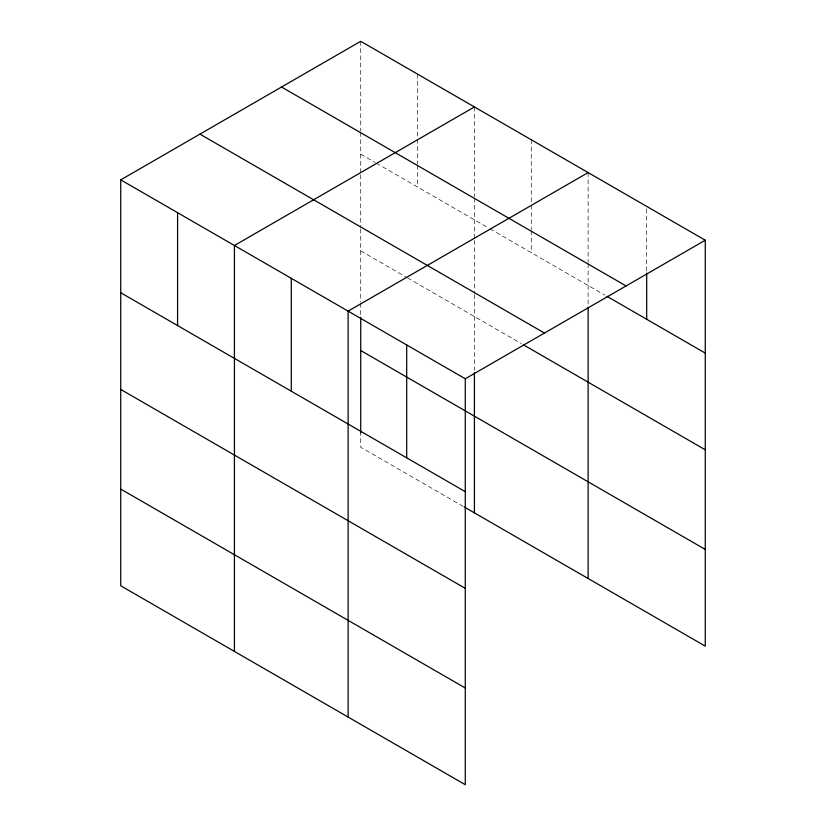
<?xml version="1.0" encoding="UTF-8"?>
<svg xmlns="http://www.w3.org/2000/svg" width="826" height="826" viewBox="0 0 826 826"><rect width="100%" height="100%" fill="white"/><g stroke="black" fill="none" stroke-linecap="round" stroke-linejoin="round"><path stroke-width="0.62" stroke-dasharray="4.13 3.1" d="M360.725 154.183L375.21 162.557M376.326 163.197L488.909 228.193M490.024 228.843L604.694 295.047M360.725 250.887L406.423 277.278M407.538 277.918L521.237 343.564M463.272 506.431L360.725 447.227L360.725 433.041M646.696 208.968L646.696 271.826M588.122 172.582L588.122 262.379M588.122 263.67L588.122 306.105M531.273 139.77L531.273 203.908M531.273 205.189L531.273 229.566M531.273 230.846L531.273 252.653M474.423 106.946L474.423 196.743M474.423 198.023L474.423 239.168M474.423 240.459L474.423 293.323M474.423 294.614L474.423 370.182M417.574 74.123L417.574 163.92M417.574 165.2L417.574 187.006M360.725 41.3L360.725 131.097M360.725 132.377L360.725 173.532M360.725 174.813L360.725 227.677M360.725 228.967L360.725 301.986M360.725 303.256L360.725 316.038"/><path stroke-width="1.24" d="M465.275 588.37L465.275 378.773L120.73 179.861L120.73 585.779L465.275 784.7L465.275 588.37L120.73 389.449M464.388 507.071L705.27 646.138L705.27 240.221L360.725 41.3L120.73 179.861M474.423 106.946L234.429 245.498L234.429 651.425M588.122 172.582L348.128 311.144L348.128 717.071M465.275 378.773L705.27 240.221M281.532 87.019L626.067 285.941M606.914 296.317L705.27 353.105M199.933 134.132L544.468 333.054M523.467 344.845L705.27 449.809M360.725 350.523L705.27 549.445M120.73 292.745L465.275 491.666M120.73 489.075L465.275 687.996M646.696 273.107L646.696 319.29M588.122 307.396L588.122 578.51M474.423 372.733L474.423 512.863M406.702 344.958L406.702 457.852M360.725 317.308L360.725 433.041M291.279 278.321L291.279 391.204M177.58 212.674L177.58 325.568"/></g></svg>
